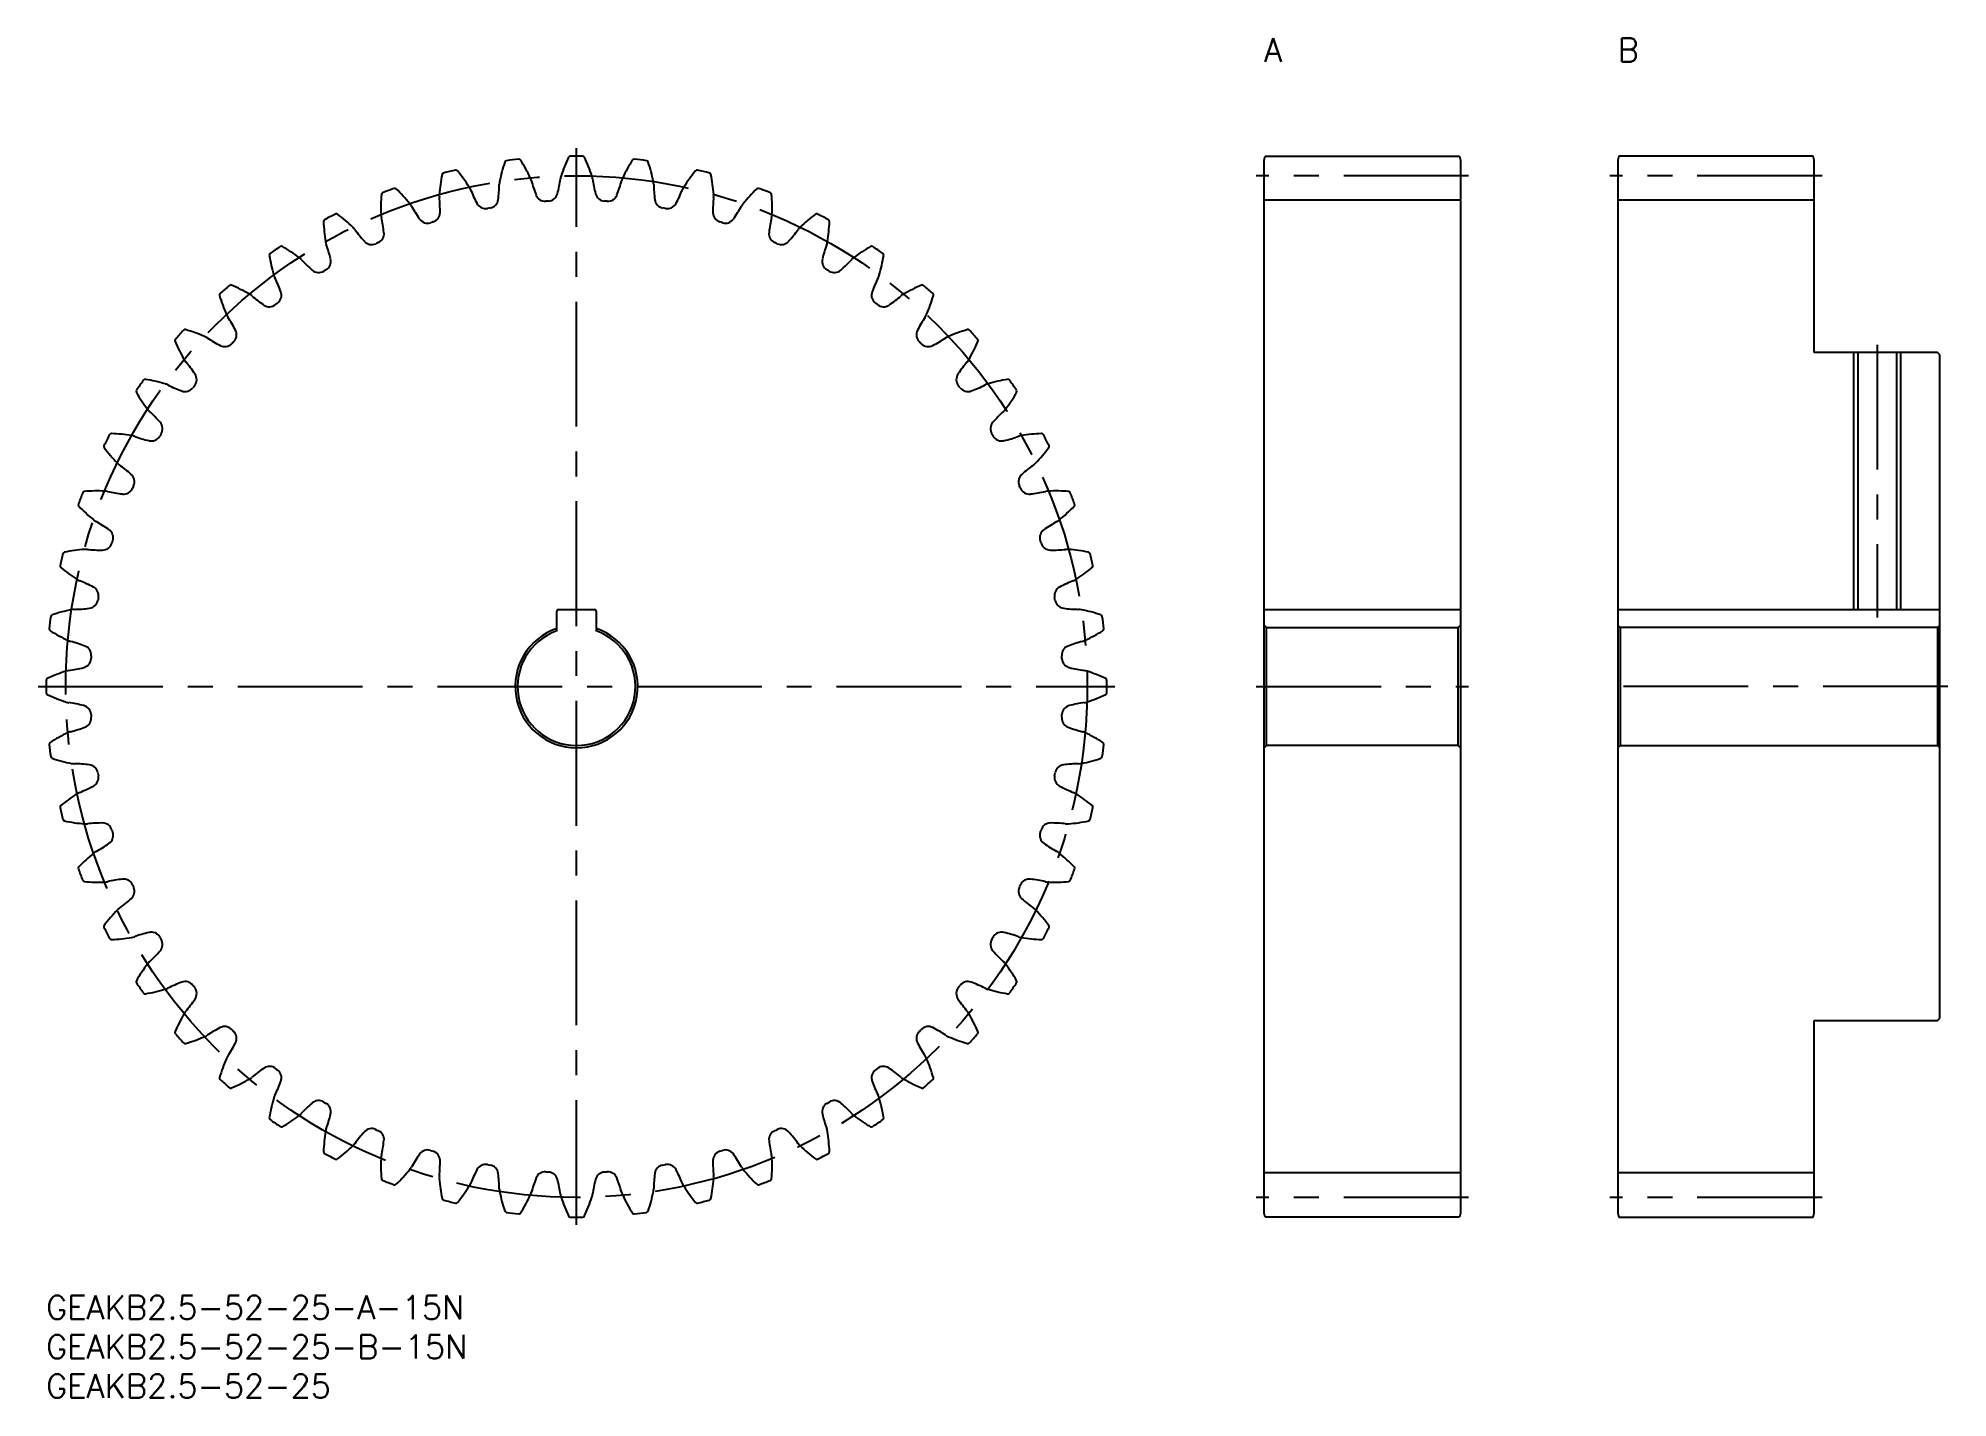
# Model space of a CAD drawing. Extents: x -1 to 242, y -13 to 160.
import ezdxf

# ---------------------------------------------------------------- set-up
doc = ezdxf.new("R2010")
doc.units = 0
doc.header["$LTSCALE"] = 0.5
doc.linetypes.add('CENTER', pattern=[50.8, 31.75, -6.35, 6.35, -6.35])
for name, color, linetype in [('MSM_CENTER', 1, 'CENTER'), ('MSM_CONTINUOUS', 7, 'CONTINUOUS'), ('MSM_NARROW', 5, 'CONTINUOUS'), ('MSM_PART_NUMBER', 7, 'CONTINUOUS')]:
    doc.layers.add(name, color=color, linetype=linetype)
doc.styles.get("Standard").update_dxf_attribs({"font": 'txt.shx', "height": 2, "bigfont": 'bigfont.shx'})

# ---------------------------------------------------------------- blocks, each defined once
blk = doc.blocks.new('*U3')
at = {"layer": 'MSM_PART_NUMBER'}
blk.add_text('GEAKB2.5-52-25-A-15N', height=3, dxfattribs=at).set_placement((0, -3))
blk = doc.blocks.new('*U4')
at = {"layer": 'MSM_PART_NUMBER'}
blk.add_text('GEAKB2.5-52-25-B-15N', height=3, dxfattribs=at).set_placement((0, -8))
blk = doc.blocks.new('*U5')
at = {"layer": 'MSM_PART_NUMBER'}
blk.add_text('GEAKB2.5-52-25', height=3, dxfattribs=at).set_placement((0, -13))
blk = doc.blocks.new('*U6')
at = {"layer": 'MSM_PART_NUMBER'}
blk.add_text('A', height=3, dxfattribs=at).set_placement((155, 157))
blk = doc.blocks.new('*U7')
at = {"layer": 'MSM_PART_NUMBER'}
blk.add_text('B', height=3, dxfattribs=at).set_placement((200, 157))

msp = doc.modelspace()

# ---------------------------------------------------------------- linework, layer by layer
at = {"layer": 'MSM_CENTER'}
for p, q in [((67.5, 9), (67.5, 146)), ((181, 142.5), (154, 142.5)), ((226, 142.5), (199, 142.5)), ((233, 121), (233, 86.3)), ((-1, 77.5), (136, 77.5)), ((154, 77.5), (181, 77.5)), ((242, 77.5), (199, 77.5)), ((181, 12.5), (154, 12.5)), ((226, 12.5), (199, 12.5))]:
    msp.add_line(p, q, dxfattribs=at)
msp.add_circle((67.5, 77.5), 65, dxfattribs=at)
at = {"layer": 'MSM_CONTINUOUS'}
for p, q in [((155, 144.5), (155.13, 145)), ((155, 10.5), (155, 144.5)), ((155.13, 145), (179.87, 145)), ((179.87, 145), (180, 144.5)), ((180, 144.5), (180, 10.5)), ((200.13, 145), (200, 144.5)), ((200, 144.5), (200, 10.5)), ((224.87, 145), (200.13, 145)), ((225, 144.5), (224.87, 145)), ((225, 120), (225, 144.5)), ((180, 139.38), (155, 139.38)), ((225, 139.38), (200, 139.38)), ((240.7, 120), (225, 120)), ((230.54, 120), (230.54, 87.3)), ((235.46, 120), (235.46, 87.3)), ((241, 119.7), (240.7, 120)), ((241, 35.3), (241, 119.7)), ((65, 84.57), (65, 87.1)), ((65.2, 87.3), (69.8, 87.3)), ((70, 87.1), (70, 84.57)), ((155, 87.3), (180, 87.3)), ((155.3, 85), (155, 85.3)), ((180, 85.3), (179.7, 85)), ((200, 87.3), (241, 87.3)), ((200, 85.3), (200.3, 85)), ((240.7, 85), (241, 85.3)), ((155.3, 70), (155.3, 85)), ((155.3, 85), (179.7, 85)), ((179.7, 70), (179.7, 85)), ((200.3, 85), (200.3, 70)), ((240.7, 85), (200.3, 85)), ((240.7, 85), (240.7, 70)), ((155, 69.7), (155.3, 70)), ((179.7, 70), (155.3, 70)), ((179.7, 70), (180, 69.7)), ((200.3, 70), (200, 69.7)), ((200.3, 70), (240.7, 70)), ((241, 69.7), (240.7, 70)), ((225, 10.5), (225, 35)), ((225, 35), (240.7, 35)), ((240.7, 35), (241, 35.3)), ((180, 15.63), (155, 15.63)), ((225, 15.63), (200, 15.63)), ((155.13, 10), (155, 10.5)), ((179.87, 10), (155.13, 10)), ((180, 10.5), (179.87, 10)), ((200, 10.5), (200.13, 10)), ((200.13, 10), (224.87, 10)), ((224.87, 10), (225, 10.5))]:
    msp.add_line(p, q, dxfattribs=at)
for centre, radius, start, end in [((78.11, 137.67), 20.8, 161.582, 168.6538), ((58.62, 144.16), 0.25, 97.5912, 161.582), ((67.5, 77.5), 67.5, 96.2549, 97.5912), ((60.17, 144.35), 0.25, 32.2641, 96.2549), ((42.8, 133.38), 20.8, 25.1923, 32.2641), ((85.29, 135.95), 20.8, 154.6589, 161.7308), ((66.72, 144.75), 0.25, 90.6682, 154.6589), ((67.5, 77.5), 67.5, 89.3318, 90.6682), ((68.28, 144.75), 0.25, 25.3411, 89.3318), ((49.71, 135.95), 20.8, 18.2692, 25.3411), ((92.2, 133.38), 20.8, 147.7359, 154.8077), ((74.83, 144.35), 0.25, 83.7451, 147.7359), ((67.5, 77.5), 67.5, 82.4088, 83.7451), ((76.38, 144.16), 0.25, 18.418, 82.4088), ((56.89, 137.67), 20.8, 11.3462, 18.418), ((70.78, 138.51), 20.8, 168.5051, 175.5769), ((50.65, 142.6), 0.25, 104.5143, 168.5051), ((67.5, 77.5), 67.5, 103.178, 104.5143), ((52.17, 142.98), 0.25, 39.1872, 103.178), ((36.24, 129.99), 20.8, 32.1154, 39.1872), ((52.11, 139.95), 2.07, 21.7811, 32.1155), ((40.35, 141.7), 17.33, 352.5956, 358.9882), ((59.75, 141.35), 2.07, 168.6538, 178.9881), ((59.75, 141.35), 2.07, 14.8581, 25.1924), ((78.5, 146.33), 17.33, 194.858, 201.2506), ((48.29, 144.5), 17.33, 345.6725, 352.0651), ((67.5, 141.82), 2.07, 161.7307, 172.065), ((67.5, 141.82), 2.07, 7.935, 18.2693), ((86.71, 144.5), 17.33, 187.9349, 194.3275), ((56.5, 146.33), 17.33, 338.7494, 345.142), ((75.25, 141.35), 2.07, 154.8076, 165.1419), ((75.25, 141.35), 2.07, 1.0119, 11.3462), ((94.65, 141.7), 17.33, 181.0118, 187.4044), ((82.89, 139.95), 2.07, 147.8845, 158.2189), ((98.76, 129.99), 20.8, 140.8128, 147.8846), ((82.83, 142.98), 0.25, 76.822, 140.8128), ((67.5, 77.5), 67.5, 75.4857, 76.822), ((84.35, 142.6), 0.25, 11.4949, 75.4857), ((64.22, 138.51), 20.8, 4.4231, 11.4949), ((63.41, 138.46), 20.8, 175.4282, 182.5), ((42.92, 140.1), 0.25, 111.4374, 175.4282), ((67.5, 77.5), 67.5, 110.1011, 111.4374), ((44.39, 140.65), 0.25, 46.1103, 110.1011), ((30.14, 125.84), 20.8, 39.0385, 46.1103), ((44.69, 137.64), 2.07, 28.7042, 39.0386), ((61.71, 146.96), 17.33, 208.7041, 215.0967), ((52.11, 139.95), 2.07, 175.5768, 185.9112), ((32.81, 137.96), 17.33, 359.5187, 5.9113), ((70.12, 147.15), 17.33, 201.781, 208.1736), ((55.94, 139.56), 1.25, 208.1737, 280.5478), ((56.3, 139.62), 1.25, 280.2214, 352.5956), ((63.51, 140.5), 1.25, 201.2506, 273.6247), ((67.5, 77.5), 61.87, 93.2983, 93.6247), ((63.87, 140.52), 1.25, 273.2983, 345.6725), ((71.13, 140.52), 1.25, 194.3275, 266.7017), ((67.5, 77.5), 61.88, 86.3753, 86.7017), ((71.49, 140.5), 1.25, 266.3753, 338.7494), ((78.7, 139.62), 1.25, 187.4044, 259.7786), ((79.06, 139.56), 1.25, 259.4522, 331.8264), ((64.88, 147.15), 17.33, 331.8264, 338.219), ((102.19, 137.96), 17.33, 174.0887, 180.4813), ((82.89, 139.95), 2.07, 354.0888, 4.4232), ((73.29, 146.96), 17.33, 324.9033, 331.2959), ((90.31, 137.64), 2.07, 140.9614, 151.2958), ((104.86, 125.84), 20.8, 133.8897, 140.9615), ((90.61, 140.65), 0.25, 69.8989, 133.8897), ((67.5, 77.5), 67.5, 68.5626, 69.8989), ((92.08, 140.1), 0.25, 4.5718, 68.5626), ((71.59, 138.46), 20.8, 357.5, 4.5718), ((35.56, 136.68), 0.25, 118.3605, 182.3512), ((56.09, 137.52), 20.8, 182.3512, 189.4231), ((67.5, 77.5), 67.5, 117.0241, 118.3605), ((36.94, 137.41), 0.25, 53.0334, 117.0241), ((24.59, 120.99), 20.8, 45.9615, 53.0334), ((44.69, 137.64), 2.07, 182.4999, 192.8343), ((25.77, 133.33), 17.33, 6.4417, 12.8343), ((48.55, 137.71), 1.25, 215.0967, 287.4709), ((67.5, 77.5), 61.87, 107.1445, 107.4709), ((48.89, 137.82), 1.25, 287.1445, 359.5187), ((67.5, 77.5), 61.88, 100.2214, 100.5478), ((67.5, 77.5), 61.88, 79.4522, 79.7786), ((86.11, 137.82), 1.25, 180.4813, 252.8555), ((67.5, 77.5), 61.88, 72.5291, 72.8555), ((86.45, 137.71), 1.25, 252.5291, 324.9033), ((109.23, 133.33), 17.33, 167.1657, 173.5583), ((90.31, 137.64), 2.07, 347.1657, 357.5001), ((110.41, 120.99), 20.8, 126.9666, 134.0385), ((98.06, 137.41), 0.25, 62.9759, 126.9666), ((67.5, 77.5), 67.5, 61.6395, 62.9759), ((78.91, 137.52), 20.8, 350.5769, 357.6488), ((99.44, 136.68), 0.25, 357.6488, 61.6395), ((37.61, 134.45), 2.07, 189.423, 199.7573), ((19.35, 127.9), 17.33, 13.3648, 19.7574), ((37.61, 134.45), 2.07, 35.6273, 45.9616), ((53.38, 145.76), 17.33, 215.6272, 222.0198), ((41.43, 134.99), 1.25, 222.0198, 294.394), ((67.5, 77.5), 61.87, 114.0676, 114.394), ((41.76, 135.14), 1.25, 294.0676, 6.4418), ((93.24, 135.14), 1.25, 173.5583, 245.9324), ((67.5, 77.5), 61.87, 65.606, 65.9324), ((93.57, 134.99), 1.25, 245.606, 317.9802), ((81.62, 145.76), 17.33, 317.9802, 324.3728), ((97.39, 134.45), 2.07, 134.0384, 144.3727), ((115.65, 127.9), 17.33, 160.2426, 166.6352), ((97.39, 134.45), 2.07, 340.2427, 350.577), ((28.65, 132.4), 0.25, 125.2836, 189.2743), ((48.94, 135.71), 20.8, 189.2743, 196.3462), ((67.5, 77.5), 67.5, 123.9472, 125.2836), ((29.95, 133.29), 0.25, 59.9565, 123.9472), ((19.66, 115.5), 20.8, 52.8846, 59.9565), ((30.96, 130.44), 2.07, 42.5504, 52.8847), ((45.25, 143.56), 17.33, 222.5503, 228.9429), ((35, 131.61), 1.25, 300.9906, 13.3648), ((100, 131.61), 1.25, 166.6352, 239.0094), ((89.75, 143.56), 17.33, 311.0571, 317.4497), ((104.04, 130.44), 2.07, 127.1153, 137.4496), ((115.34, 115.5), 20.8, 120.0435, 127.1154), ((105.05, 133.29), 0.25, 56.0528, 120.0435), ((67.5, 77.5), 67.5, 54.7164, 56.0528), ((86.06, 135.71), 20.8, 343.6538, 350.7257), ((106.35, 132.4), 0.25, 350.7257, 54.7164), ((30.96, 130.44), 2.07, 196.3461, 206.6804), ((13.63, 121.72), 17.33, 20.2879, 26.6805), ((34.69, 131.43), 1.25, 228.9429, 301.3171), ((67.5, 77.5), 61.87, 120.9906, 121.3171), ((67.5, 77.5), 61.88, 58.6829, 59.0094), ((100.31, 131.43), 1.25, 238.683, 311.0571), ((121.37, 121.72), 17.33, 153.3195, 159.7121), ((104.04, 130.44), 2.07, 333.3196, 343.6539), ((22.32, 127.31), 0.25, 132.2066, 196.1974), ((42.06, 133.05), 20.8, 196.1974, 203.2692), ((67.5, 77.5), 67.5, 130.8703, 132.2066), ((23.5, 128.35), 0.25, 66.8795, 130.8703), ((15.43, 109.45), 20.8, 59.8077, 66.8795), ((24.85, 125.65), 2.07, 49.4734, 59.8078), ((37.45, 140.39), 17.33, 229.4734, 235.866), ((28.71, 127.3), 1.25, 307.9137, 20.2879), ((106.29, 127.3), 1.25, 159.7121, 232.0863), ((97.55, 140.39), 17.33, 304.1341, 310.5266), ((110.15, 125.65), 2.07, 120.1922, 130.5266), ((119.57, 109.45), 20.8, 113.1205, 120.1923), ((111.5, 128.35), 0.25, 49.1297, 113.1205), ((67.5, 77.5), 67.5, 47.7934, 49.1297), ((92.94, 133.05), 20.8, 336.7308, 343.8026), ((112.68, 127.31), 0.25, 343.8026, 47.7934), ((24.85, 125.65), 2.07, 203.2691, 213.6035), ((8.69, 114.91), 17.33, 27.211, 33.6036), ((28.43, 127.08), 1.25, 235.866, 308.2401), ((67.5, 77.5), 61.87, 127.9137, 128.2401), ((67.5, 77.5), 61.87, 51.7599, 52.0863), ((106.57, 127.08), 1.25, 231.7599, 304.1341), ((126.31, 114.91), 17.33, 146.3964, 152.789), ((110.15, 125.65), 2.07, 326.3965, 336.7309), ((16.65, 121.5), 0.25, 139.1297, 203.1205), ((67.5, 77.5), 67.5, 137.7934, 139.1297), ((17.69, 122.68), 0.25, 73.8025, 137.7934), ((11.95, 102.94), 20.8, 66.7308, 73.8026), ((19.35, 120.15), 2.07, 56.3965, 66.7309), ((30.09, 136.31), 17.33, 236.3964, 242.789), ((22.99, 122.26), 1.25, 314.8368, 27.211), ((112.01, 122.26), 1.25, 152.789, 225.1632), ((104.91, 136.31), 17.33, 297.211, 303.6036), ((115.65, 120.15), 2.07, 113.2691, 123.6035), ((123.05, 102.94), 20.8, 106.1974, 113.2692), ((117.31, 122.68), 0.25, 42.2066, 106.1974), ((67.5, 77.5), 67.5, 40.8703, 42.2066), ((118.35, 121.5), 0.25, 336.8795, 40.8703), ((35.55, 129.57), 20.8, 203.1205, 210.1923), ((19.35, 120.15), 2.07, 210.1922, 220.5266), ((22.74, 122.01), 1.25, 242.789, 315.1632), ((67.5, 77.5), 61.87, 134.8368, 135.1632), ((67.5, 77.5), 61.87, 44.8368, 45.1632), ((112.26, 122.01), 1.25, 224.8368, 297.211), ((115.65, 120.15), 2.07, 319.4734, 329.8078), ((99.45, 129.57), 20.8, 329.8077, 336.8795), ((4.61, 107.55), 17.33, 34.1341, 40.5266), ((17.92, 116.57), 1.25, 321.7599, 34.1341), ((117.08, 116.57), 1.25, 145.8659, 218.2401), ((130.39, 107.55), 17.33, 139.4734, 145.8659), ((11.71, 115.05), 0.25, 146.0528, 210.0435), ((29.5, 125.34), 20.8, 210.0435, 217.1154), ((67.5, 77.5), 67.5, 144.7164, 146.0528), ((12.6, 116.35), 0.25, 80.7257, 144.7164), ((9.29, 96.06), 20.8, 73.6538, 80.7257), ((14.56, 114.04), 2.07, 63.3196, 73.6539), ((23.28, 131.37), 17.33, 243.3195, 249.7121), ((17.7, 116.29), 1.25, 249.7121, 322.0863), ((67.5, 77.5), 61.87, 141.7599, 142.0863), ((67.5, 77.5), 61.87, 37.9137, 38.2401), ((117.3, 116.29), 1.25, 217.9137, 290.2879), ((111.72, 131.37), 17.33, 290.2879, 296.6805), ((120.44, 114.04), 2.07, 106.3461, 116.6804), ((125.71, 96.06), 20.8, 99.2743, 106.3462), ((105.5, 125.34), 20.8, 322.8846, 329.9565), ((122.4, 116.35), 0.25, 35.2836, 99.2743), ((67.5, 77.5), 67.5, 33.9472, 35.2836), ((123.29, 115.05), 0.25, 329.9565, 33.9472), ((14.56, 114.04), 2.07, 217.1153, 227.4496), ((1.44, 99.75), 17.33, 41.0571, 47.4497), ((133.56, 99.75), 17.33, 132.5503, 138.9429), ((120.44, 114.04), 2.07, 312.5504, 322.8847), ((67.5, 77.5), 67.5, 151.6395, 152.9759), ((8.32, 109.44), 0.25, 87.6488, 151.6395), ((7.48, 88.91), 20.8, 80.5769, 87.6488), ((10.55, 107.39), 2.07, 70.2427, 80.577), ((13.39, 110), 1.25, 256.6352, 329.0094), ((67.5, 77.5), 61.87, 148.6829, 149.0094), ((13.57, 110.31), 1.25, 328.6829, 41.0571), ((121.43, 110.31), 1.25, 138.9429, 211.3171), ((67.5, 77.5), 61.88, 30.9906, 31.3171), ((121.61, 110), 1.25, 210.9907, 283.3648), ((124.45, 107.39), 2.07, 99.423, 109.7573), ((127.52, 88.91), 20.8, 92.3512, 99.4231), ((126.68, 109.44), 0.25, 28.3605, 92.3513), ((67.5, 77.5), 67.5, 27.0241, 28.3605), ((7.59, 108.06), 0.25, 152.9759, 216.9666), ((24.01, 120.41), 20.8, 216.9666, 224.0385), ((17.1, 125.65), 17.33, 250.2426, 256.6352), ((117.9, 125.65), 17.33, 283.3648, 289.7574), ((110.99, 120.41), 20.8, 315.9615, 323.0334), ((127.41, 108.06), 0.25, 323.0334, 27.0242), ((10.55, 107.39), 2.07, 224.0384, 234.3727), ((-0.76, 91.62), 17.33, 47.9802, 54.3728), ((10.01, 103.57), 1.25, 335.606, 47.9802), ((124.99, 103.57), 1.25, 132.0198, 204.394), ((135.76, 91.62), 17.33, 125.6272, 132.0198), ((124.45, 107.39), 2.07, 305.6273, 315.9616), ((67.5, 77.5), 67.5, 158.5626, 159.8989), ((4.9, 102.08), 0.25, 94.5718, 158.5626), ((6.54, 81.59), 20.8, 87.5, 94.5718), ((7.36, 100.31), 2.07, 77.1657, 87.5001), ((11.67, 119.23), 17.33, 257.1657, 263.5583), ((9.86, 103.24), 1.25, 263.5583, 335.9324), ((67.5, 77.5), 61.88, 155.606, 155.9324), ((67.5, 77.5), 61.87, 24.0676, 24.394), ((125.14, 103.24), 1.25, 204.0676, 276.4417), ((123.33, 119.23), 17.33, 276.4417, 282.8343), ((127.64, 100.31), 2.07, 92.4999, 102.8343), ((128.46, 81.59), 20.8, 85.4282, 92.5), ((130.1, 102.08), 0.25, 21.4374, 85.4282), ((67.5, 77.5), 67.5, 20.1011, 21.4374), ((4.35, 100.61), 0.25, 159.8989, 223.8897), ((19.16, 114.86), 20.8, 223.8897, 230.9615), ((115.84, 114.86), 20.8, 309.0385, 316.1103), ((130.65, 100.61), 0.25, 316.1103, 20.1011), ((7.36, 100.31), 2.07, 230.9614, 241.2958), ((-1.96, 83.29), 17.33, 54.9033, 61.2959), ((7.29, 96.45), 1.25, 342.5291, 54.9033), ((127.71, 96.45), 1.25, 125.0967, 197.4709), ((136.96, 83.29), 17.33, 118.7041, 125.0967), ((127.64, 100.31), 2.07, 298.7042, 309.0386), ((6.49, 74.22), 20.8, 94.4231, 101.4949), ((5.05, 92.89), 2.07, 84.0888, 94.4232), ((7.04, 112.19), 17.33, 264.0887, 270.4813), ((7.18, 96.11), 1.25, 270.4813, 342.8555), ((67.5, 77.5), 61.88, 162.5291, 162.8555), ((67.5, 77.5), 61.87, 17.1445, 17.4709), ((127.82, 96.11), 1.25, 197.1445, 269.5187), ((127.96, 112.19), 17.33, 269.5187, 275.9113), ((129.95, 92.89), 2.07, 85.5768, 95.9112), ((128.51, 74.22), 20.8, 78.5051, 85.5769), ((2.02, 92.83), 0.25, 166.822, 230.8128), ((67.5, 77.5), 67.5, 165.4857, 166.822), ((15.01, 108.76), 20.8, 230.8128, 237.8846), ((2.4, 94.35), 0.25, 101.4949, 165.4857), ((119.99, 108.76), 20.8, 302.1154, 309.1872), ((132.6, 94.35), 0.25, 14.5143, 78.5051), ((67.5, 77.5), 67.5, 13.178, 14.5143), ((132.98, 92.83), 0.25, 309.1871, 13.178), ((5.05, 92.89), 2.07, 237.8845, 248.2189), ((-2.15, 74.88), 17.33, 61.8264, 68.219), ((5.44, 89.06), 1.25, 349.4522, 61.8264), ((129.56, 89.06), 1.25, 118.1736, 190.5478), ((137.15, 74.88), 17.33, 111.781, 118.1736), ((129.95, 92.89), 2.07, 291.7811, 302.1155), ((5.38, 88.7), 1.25, 277.4044, 349.7786), ((67.5, 77.5), 61.87, 169.4522, 169.7786), ((67.5, 77.5), 61.87, 10.2214, 10.5478), ((129.62, 88.7), 1.25, 190.2214, 262.5956), ((67.5, 77.5), 67.5, 172.4088, 173.7451), ((0.84, 86.38), 0.25, 108.418, 172.4088), ((7.33, 66.89), 20.8, 101.3462, 108.418), ((3.65, 85.25), 2.07, 91.0119, 101.3462), ((3.3, 104.65), 17.33, 271.0118, 277.4044), ((65.2, 87.1), 0.2, 90, 180), ((69.8, 87.1), 0.2, 0, 90), ((131.7, 104.65), 17.33, 262.5956, 268.9882), ((131.35, 85.25), 2.07, 78.6538, 88.9881), ((127.67, 66.89), 20.8, 71.582, 78.6538), ((134.16, 86.38), 0.25, 7.5912, 71.582), ((67.5, 77.5), 67.5, 6.2549, 7.5912), ((0.65, 84.83), 0.25, 173.7451, 237.7359), ((11.62, 102.2), 20.8, 237.7359, 244.8077), ((3.65, 85.25), 2.07, 244.8076, 255.1419), ((-1.33, 66.5), 17.33, 68.7494, 75.142), ((4.5, 81.49), 1.25, 356.3752, 68.7495), ((67.5, 77.5), 7.8, 108.6939, 71.3061), ((67.5, 77.5), 7.5, 109.4712, 70.5288), ((130.5, 81.49), 1.25, 111.2506, 183.6247), ((136.33, 66.5), 17.33, 104.858, 111.2506), ((131.35, 85.25), 2.07, 284.8581, 295.1924), ((123.38, 102.2), 20.8, 295.1923, 302.2641), ((134.35, 84.83), 0.25, 302.2641, 6.2549), ((4.48, 81.13), 1.25, 284.3275, 356.7017), ((67.5, 77.5), 61.88, 176.3753, 176.7017), ((67.5, 77.5), 61.88, 3.2983, 3.6247), ((130.52, 81.13), 1.25, 183.2984, 255.6725), ((0.25, 78.28), 0.25, 115.3411, 179.3318), ((67.5, 77.5), 67.5, 179.3318, 180.6682), ((9.05, 59.71), 20.8, 108.2692, 115.3411), ((3.18, 77.5), 2.07, 97.935, 108.2693), ((0.5, 96.71), 17.33, 277.9349, 284.3275), ((134.5, 96.71), 17.33, 255.6725, 262.0651), ((131.82, 77.5), 2.07, 71.7307, 82.065), ((125.95, 59.71), 20.8, 64.6589, 71.7308), ((134.75, 78.28), 0.25, 0.6682, 64.6589), ((67.5, 77.5), 67.5, 359.3318, 0.6682), ((0.25, 76.72), 0.25, 180.6682, 244.6589), ((9.05, 95.29), 20.8, 244.6589, 251.7308), ((3.18, 77.5), 2.07, 251.7307, 262.065), ((0.5, 58.29), 17.33, 75.6725, 82.0651), ((134.5, 58.29), 17.33, 97.9349, 104.3275), ((131.82, 77.5), 2.07, 277.935, 288.2693), ((125.95, 95.29), 20.8, 288.2692, 295.3411), ((134.75, 76.72), 0.25, 295.3411, 359.3318), ((4.48, 73.87), 1.25, 3.2983, 75.6725), ((4.5, 73.51), 1.25, 291.2506, 3.6247), ((67.5, 77.5), 61.88, 183.2983, 183.6247), ((67.5, 77.5), 61.88, 356.3753, 356.7017), ((130.5, 73.51), 1.25, 176.3753, 248.7494), ((130.52, 73.87), 1.25, 104.3275, 176.7017), ((11.62, 52.8), 20.8, 115.1923, 122.2641), ((3.65, 69.75), 2.07, 104.8581, 115.1924), ((-1.33, 88.5), 17.33, 284.858, 291.2506), ((136.33, 88.5), 17.33, 248.7494, 255.142), ((131.35, 69.75), 2.07, 64.8076, 75.1419), ((123.38, 52.8), 20.8, 57.7359, 64.8077), ((0.65, 70.17), 0.25, 122.2641, 186.2549), ((67.5, 77.5), 67.5, 186.2549, 187.5912), ((0.84, 68.62), 0.25, 187.5912, 251.582), ((7.33, 88.11), 20.8, 251.582, 258.6538), ((127.67, 88.11), 20.8, 281.3462, 288.418), ((134.16, 68.62), 0.25, 288.418, 352.4088), ((67.5, 77.5), 67.5, 352.4088, 353.7451), ((134.35, 70.17), 0.25, 353.7451, 57.7359), ((3.65, 69.75), 2.07, 258.6538, 268.9881), ((3.3, 50.35), 17.33, 82.5956, 88.9882), ((5.38, 66.3), 1.25, 10.2214, 82.5956), ((5.44, 65.94), 1.25, 298.1737, 10.5478), ((67.5, 77.5), 61.88, 190.2214, 190.5478), ((129.56, 65.94), 1.25, 169.4522, 241.8264), ((67.5, 77.5), 61.88, 349.4522, 349.7786), ((129.62, 66.3), 1.25, 97.4044, 169.7786), ((131.7, 50.35), 17.33, 91.0118, 97.4044), ((131.35, 69.75), 2.07, 271.0119, 281.3462), ((15.01, 46.24), 20.8, 122.1154, 129.1872), ((5.05, 62.11), 2.07, 111.7811, 122.1155), ((-2.15, 80.12), 17.33, 291.781, 298.1736), ((137.15, 80.12), 17.33, 241.8264, 248.219), ((129.95, 62.11), 2.07, 57.8845, 68.2189), ((119.99, 46.24), 20.8, 50.8128, 57.8846), ((2.02, 62.17), 0.25, 129.1872, 193.178), ((67.5, 77.5), 67.5, 193.178, 194.5143), ((67.5, 77.5), 67.5, 345.4857, 346.822), ((132.98, 62.17), 0.25, 346.822, 50.8128), ((2.4, 60.65), 0.25, 194.5143, 258.5051), ((6.49, 80.78), 20.8, 258.5051, 265.5769), ((5.05, 62.11), 2.07, 265.5768, 275.9112), ((7.04, 42.81), 17.33, 89.5187, 95.9113), ((7.18, 58.89), 1.25, 17.1445, 89.5187), ((7.29, 58.55), 1.25, 305.0967, 17.4709), ((67.5, 77.5), 61.87, 197.1445, 197.4709), ((127.71, 58.55), 1.25, 162.5291, 234.9033), ((67.5, 77.5), 61.87, 342.5291, 342.8555), ((127.82, 58.89), 1.25, 90.4813, 162.8555), ((127.96, 42.81), 17.33, 84.0887, 90.4813), ((129.95, 62.11), 2.07, 264.0888, 274.4232), ((128.51, 80.78), 20.8, 274.4231, 281.4949), ((132.6, 60.65), 0.25, 281.4949, 345.4857), ((19.16, 40.14), 20.8, 129.0385, 136.1103), ((7.36, 54.69), 2.07, 118.7042, 129.0386), ((-1.96, 71.71), 17.33, 298.7041, 305.0967), ((136.96, 71.71), 17.33, 234.9033, 241.2959), ((127.64, 54.69), 2.07, 50.9614, 61.2958), ((115.84, 40.14), 20.8, 43.8897, 50.9615), ((4.35, 54.39), 0.25, 136.1103, 200.1011), ((67.5, 77.5), 67.5, 200.1011, 201.4374), ((67.5, 77.5), 67.5, 338.5626, 339.8989), ((130.65, 54.39), 0.25, 339.8989, 43.8897), ((4.9, 52.92), 0.25, 201.4374, 265.4282), ((6.54, 73.41), 20.8, 265.4282, 272.5), ((7.36, 54.69), 2.07, 272.4999, 282.8343), ((11.67, 35.77), 17.33, 96.4417, 102.8343), ((9.86, 51.76), 1.25, 24.0675, 96.4418), ((10.01, 51.43), 1.25, 312.0198, 24.394), ((67.5, 77.5), 61.87, 204.0676, 204.394), ((124.99, 51.43), 1.25, 155.606, 227.9802), ((67.5, 77.5), 61.88, 335.606, 335.9324), ((125.14, 51.76), 1.25, 83.5583, 155.9324), ((123.33, 35.77), 17.33, 77.1657, 83.5583), ((127.64, 54.69), 2.07, 257.1657, 267.5001), ((128.46, 73.41), 20.8, 267.5, 274.5718), ((130.1, 52.92), 0.25, 274.5718, 338.5626), ((24.01, 34.59), 20.8, 135.9615, 143.0334), ((10.55, 47.61), 2.07, 125.6273, 135.9616), ((-0.76, 63.38), 17.33, 305.6272, 312.0198), ((135.76, 63.38), 17.33, 227.9802, 234.3728), ((124.45, 47.61), 2.07, 44.0384, 54.3727), ((110.99, 34.59), 20.8, 36.9666, 44.0385), ((7.59, 46.94), 0.25, 143.0334, 207.0241), ((67.5, 77.5), 67.5, 207.0241, 208.3605), ((17.1, 29.35), 17.33, 103.3648, 109.7574), ((13.39, 45), 1.25, 30.9906, 103.3648), ((121.61, 45), 1.25, 76.6352, 149.0094), ((117.9, 29.35), 17.33, 70.2426, 76.6352), ((67.5, 77.5), 67.5, 331.6395, 332.9759), ((127.41, 46.94), 0.25, 332.9759, 36.9666), ((8.32, 45.56), 0.25, 208.3605, 272.3512), ((7.48, 66.09), 20.8, 272.3512, 279.4231), ((10.55, 47.61), 2.07, 279.423, 289.7573), ((1.44, 55.25), 17.33, 312.5503, 318.9429), ((67.5, 77.5), 61.88, 210.9906, 211.3171), ((13.57, 44.69), 1.25, 318.9429, 31.3171), ((121.43, 44.69), 1.25, 148.683, 221.0571), ((67.5, 77.5), 61.88, 328.6829, 329.0094), ((133.56, 55.25), 17.33, 221.0571, 227.4497), ((124.45, 47.61), 2.07, 250.2427, 260.577), ((127.52, 66.09), 20.8, 260.5769, 267.6488), ((126.68, 45.56), 0.25, 267.6488, 331.6395), ((29.5, 29.66), 20.8, 142.8846, 149.9565), ((14.56, 40.96), 2.07, 132.5504, 142.8847), ((120.44, 40.96), 2.07, 37.1153, 47.4496), ((105.5, 29.66), 20.8, 30.0435, 37.1154), ((11.71, 39.95), 0.25, 149.9565, 213.9472), ((67.5, 77.5), 67.5, 213.9472, 215.2836), ((9.29, 58.94), 20.8, 279.2743, 286.3462), ((14.56, 40.96), 2.07, 286.3461, 296.6804), ((23.28, 23.63), 17.33, 110.2879, 116.6805), ((17.7, 38.71), 1.25, 37.9137, 110.2879), ((67.5, 77.5), 61.87, 217.9137, 218.2401), ((17.92, 38.43), 1.25, 325.866, 38.2401), ((117.08, 38.43), 1.25, 141.7599, 214.1341), ((67.5, 77.5), 61.88, 321.7599, 322.0863), ((117.3, 38.71), 1.25, 69.7121, 142.0863), ((111.72, 23.63), 17.33, 63.3195, 69.7121), ((120.44, 40.96), 2.07, 243.3196, 253.6539), ((125.71, 58.94), 20.8, 253.6538, 260.7257), ((67.5, 77.5), 67.5, 324.7164, 326.0528), ((123.29, 39.95), 0.25, 326.0528, 30.0435), ((12.6, 38.65), 0.25, 215.2836, 279.2743), ((4.61, 47.45), 17.33, 319.4734, 325.866), ((130.39, 47.45), 17.33, 214.1341, 220.5266), ((122.4, 38.65), 0.25, 260.7256, 324.7164), ((35.55, 25.43), 20.8, 149.8077, 156.8795), ((19.35, 34.85), 2.07, 139.4734, 149.8078), ((30.09, 18.69), 17.33, 117.211, 123.6036), ((22.74, 32.99), 1.25, 44.8368, 117.211), ((112.26, 32.99), 1.25, 62.789, 135.1632), ((104.91, 18.69), 17.33, 56.3964, 62.789), ((115.65, 34.85), 2.07, 30.1922, 40.5266), ((99.45, 25.43), 20.8, 23.1205, 30.1923), ((16.65, 33.5), 0.25, 156.8795, 220.8703), ((67.5, 77.5), 67.5, 220.8703, 222.2066), ((17.69, 32.32), 0.25, 222.2066, 286.1974), ((11.95, 52.06), 20.8, 286.1974, 293.2692), ((19.35, 34.85), 2.07, 293.2691, 303.6035), ((8.69, 40.09), 17.33, 326.3964, 332.789), ((67.5, 77.5), 61.88, 224.8368, 225.1632), ((22.99, 32.74), 1.25, 332.789, 45.1632), ((112.01, 32.74), 1.25, 134.8368, 207.211), ((126.31, 40.09), 17.33, 207.211, 213.6036), ((67.5, 77.5), 61.88, 314.8368, 315.1632), ((115.65, 34.85), 2.07, 236.3965, 246.7309), ((123.05, 52.06), 20.8, 246.7308, 253.8026), ((117.31, 32.32), 0.25, 253.8026, 317.7934), ((67.5, 77.5), 67.5, 317.7934, 319.1297), ((118.35, 33.5), 0.25, 319.1297, 23.1205), ((42.06, 21.95), 20.8, 156.7308, 163.8026), ((24.85, 29.35), 2.07, 146.3965, 156.7309), ((28.43, 27.92), 1.25, 51.7599, 124.1341), ((106.57, 27.92), 1.25, 55.8659, 128.2401), ((110.15, 29.35), 2.07, 23.2691, 33.6035), ((92.94, 21.95), 20.8, 16.1974, 23.2692), ((22.32, 27.69), 0.25, 163.8026, 227.7934), ((67.5, 77.5), 67.5, 227.7934, 229.1297), ((15.43, 45.55), 20.8, 293.1205, 300.1923), ((24.85, 29.35), 2.07, 300.1922, 310.5266), ((37.45, 14.61), 17.33, 124.1341, 130.5266), ((13.63, 33.28), 17.33, 333.3195, 339.7121), ((67.5, 77.5), 61.88, 231.7599, 232.0863), ((28.71, 27.7), 1.25, 339.7121, 52.0863), ((106.29, 27.7), 1.25, 127.9137, 200.2879), ((121.37, 33.28), 17.33, 200.2879, 206.6805), ((67.5, 77.5), 61.87, 307.9137, 308.2401), ((97.55, 14.61), 17.33, 49.4734, 55.8659), ((110.15, 29.35), 2.07, 229.4734, 239.8078), ((119.57, 45.55), 20.8, 239.8077, 246.8795), ((67.5, 77.5), 67.5, 310.8703, 312.2066), ((112.68, 27.69), 0.25, 312.2066, 16.1974), ((23.5, 26.65), 0.25, 229.1297, 293.1205), ((48.94, 19.29), 20.8, 163.6538, 170.7257), ((30.96, 24.56), 2.07, 153.3196, 163.6539), ((45.25, 11.44), 17.33, 131.0571, 137.4497), ((34.69, 23.57), 1.25, 58.683, 131.0571), ((67.5, 77.5), 61.88, 238.6829, 239.0094), ((35, 23.39), 1.25, 346.6352, 59.0094), ((100, 23.39), 1.25, 120.9907, 193.3648), ((67.5, 77.5), 61.88, 300.9906, 301.3171), ((100.31, 23.57), 1.25, 48.9429, 121.3171), ((89.75, 11.44), 17.33, 42.5503, 48.9429), ((104.04, 24.56), 2.07, 16.3461, 26.6804), ((86.06, 19.29), 20.8, 9.2743, 16.3462), ((111.5, 26.65), 0.25, 246.8794, 310.8703), ((28.65, 22.6), 0.25, 170.7257, 234.7164), ((67.5, 77.5), 67.5, 234.7164, 236.0528), ((19.66, 39.5), 20.8, 300.0435, 307.1154), ((30.96, 24.56), 2.07, 307.1153, 317.4496), ((19.35, 27.1), 17.33, 340.2426, 346.6352), ((115.65, 27.1), 17.33, 193.3648, 199.7574), ((104.04, 24.56), 2.07, 222.5504, 232.8847), ((115.34, 39.5), 20.8, 232.8846, 239.9565), ((67.5, 77.5), 67.5, 303.9472, 305.2836), ((106.35, 22.6), 0.25, 305.2836, 9.2743), ((29.95, 21.71), 0.25, 236.0528, 300.0435), ((56.09, 17.48), 20.8, 170.5769, 177.6488), ((37.61, 20.55), 2.07, 160.2427, 170.577), ((53.38, 9.24), 17.33, 137.9802, 144.3728), ((41.43, 20.01), 1.25, 65.606, 137.9802), ((67.5, 77.5), 61.88, 245.606, 245.9324), ((41.76, 19.86), 1.25, 353.5583, 65.9324), ((25.77, 21.67), 17.33, 347.1657, 353.5583), ((93.24, 19.86), 1.25, 114.0676, 186.4417), ((109.23, 21.67), 17.33, 186.4417, 192.8343), ((67.5, 77.5), 61.88, 294.0676, 294.394), ((93.57, 20.01), 1.25, 42.0198, 114.394), ((81.62, 9.24), 17.33, 35.6272, 42.0198), ((97.39, 20.55), 2.07, 9.423, 19.7573), ((78.91, 17.48), 20.8, 2.3512, 9.4231), ((105.05, 21.71), 0.25, 239.9565, 303.9472), ((35.56, 18.32), 0.25, 177.6487, 241.6395), ((67.5, 77.5), 67.5, 241.6395, 242.9759), ((36.94, 17.59), 0.25, 242.9759, 306.9666), ((24.59, 34.01), 20.8, 306.9666, 314.0385), ((37.61, 20.55), 2.07, 314.0384, 324.3727), ((63.41, 16.54), 20.8, 177.5, 184.5718), ((44.69, 17.36), 2.07, 167.1657, 177.5001), ((61.71, 8.04), 17.33, 144.9033, 151.2959), ((48.55, 17.29), 1.25, 72.5291, 144.9033), ((67.5, 77.5), 61.87, 252.5291, 252.8555), ((48.89, 17.18), 1.25, 0.4813, 72.8555), ((32.81, 17.04), 17.33, 354.0887, 0.4813), ((86.11, 17.18), 1.25, 107.1445, 179.5187), ((102.19, 17.04), 17.33, 179.5187, 185.9113), ((67.5, 77.5), 61.88, 287.1445, 287.4709), ((86.45, 17.29), 1.25, 35.0967, 107.4709), ((73.29, 8.04), 17.33, 28.7041, 35.0967), ((90.31, 17.36), 2.07, 2.4999, 12.8343), ((71.59, 16.54), 20.8, 355.4282, 2.5), ((97.39, 20.55), 2.07, 215.6273, 225.9616), ((110.41, 34.01), 20.8, 225.9615, 233.0334), ((98.06, 17.59), 0.25, 233.0334, 297.0241), ((67.5, 77.5), 67.5, 297.0241, 298.3605), ((99.44, 18.32), 0.25, 298.3605, 2.3512), ((42.92, 14.9), 0.25, 184.5718, 248.5626), ((67.5, 77.5), 67.5, 248.5626, 249.8989), ((30.14, 29.16), 20.8, 313.8897, 320.9615), ((44.69, 17.36), 2.07, 320.9614, 331.2958), ((52.11, 15.05), 2.07, 174.0888, 184.4232), ((70.78, 16.49), 20.8, 184.4231, 191.4949), ((70.12, 7.85), 17.33, 151.8264, 158.219), ((55.94, 15.44), 1.25, 79.4522, 151.8264), ((67.5, 77.5), 61.88, 259.4522, 259.7786), ((56.3, 15.38), 1.25, 7.4044, 79.7786), ((40.35, 13.3), 17.33, 1.0118, 7.4044), ((78.5, 8.67), 17.33, 158.7494, 165.142), ((63.51, 14.5), 1.25, 86.3753, 158.7494), ((67.5, 77.5), 61.88, 266.3753, 266.7017), ((63.87, 14.48), 1.25, 14.3275, 86.7017), ((48.29, 10.5), 17.33, 7.9349, 14.3275), ((86.71, 10.5), 17.33, 165.6725, 172.0651), ((71.13, 14.48), 1.25, 93.2984, 165.6725), ((67.5, 77.5), 61.88, 273.2983, 273.6247), ((71.49, 14.5), 1.25, 21.2506, 93.6247), ((56.5, 8.67), 17.33, 14.858, 21.2506), ((94.65, 13.3), 17.33, 172.5956, 178.9882), ((78.7, 15.38), 1.25, 100.2214, 172.5956), ((67.5, 77.5), 61.88, 280.2214, 280.5478), ((79.06, 15.44), 1.25, 28.1736, 100.5478), ((64.88, 7.85), 17.33, 21.781, 28.1736), ((64.22, 16.49), 20.8, 348.5051, 355.5769), ((82.89, 15.05), 2.07, 355.5768, 5.9112), ((90.31, 17.36), 2.07, 208.7042, 219.0386), ((104.86, 29.16), 20.8, 219.0385, 226.1103), ((67.5, 77.5), 67.5, 290.1011, 291.4374), ((92.08, 14.9), 0.25, 291.4374, 355.4282), ((44.39, 14.35), 0.25, 249.8989, 313.8897), ((50.65, 12.4), 0.25, 191.4949, 255.4857), ((67.5, 77.5), 67.5, 255.4857, 256.822), ((36.24, 25.01), 20.8, 320.8128, 327.8846), ((52.11, 15.05), 2.07, 327.8845, 338.2189), ((59.75, 13.65), 2.07, 181.0119, 191.3462), ((78.11, 17.33), 20.8, 191.3462, 198.418), ((42.8, 21.62), 20.8, 327.7359, 334.8077), ((59.75, 13.65), 2.07, 334.8076, 345.1419), ((67.5, 13.18), 2.07, 187.935, 198.2693), ((85.29, 19.05), 20.8, 198.2692, 205.3411), ((49.71, 19.05), 20.8, 334.6589, 341.7308), ((67.5, 13.18), 2.07, 341.7307, 352.065), ((75.25, 13.65), 2.07, 194.8581, 205.1924), ((92.2, 21.62), 20.8, 205.1923, 212.2641), ((56.89, 17.33), 20.8, 341.582, 348.6538), ((75.25, 13.65), 2.07, 348.6538, 358.9881), ((82.89, 15.05), 2.07, 201.7811, 212.1155), ((98.76, 25.01), 20.8, 212.1154, 219.1872), ((67.5, 77.5), 67.5, 283.178, 284.5143), ((84.35, 12.4), 0.25, 284.5143, 348.5051), ((90.61, 14.35), 0.25, 226.1103, 290.101), ((52.17, 12.02), 0.25, 256.822, 320.8128), ((58.62, 10.84), 0.25, 198.418, 262.4088), ((67.5, 77.5), 67.5, 262.4088, 263.7451), ((60.17, 10.65), 0.25, 263.7451, 327.7359), ((66.72, 10.25), 0.25, 205.3411, 269.3318), ((67.5, 77.5), 67.5, 269.3318, 270.6682), ((68.28, 10.25), 0.25, 270.6682, 334.6589), ((74.83, 10.65), 0.25, 212.264, 276.2549), ((67.5, 77.5), 67.5, 276.2549, 277.5912), ((76.38, 10.84), 0.25, 277.5912, 341.582), ((82.83, 12.02), 0.25, 219.1872, 283.178)]:
    msp.add_arc(centre, radius, start, end, dxfattribs=at)
at = {"layer": 'MSM_NARROW'}
for p, q in [((230, 120), (230, 87.3)), ((236, 120), (236, 87.3))]:
    msp.add_line(p, q, dxfattribs=at)

# ---------------------------------------------------------------- block references
at = {"layer": 'MSM_CONTINUOUS'}
for name in ['*U6', '*U7', '*U3', '*U4', '*U5']:
    msp.add_blockref(name, (0, 0), dxfattribs=at)

doc.saveas('drawing.dxf')
